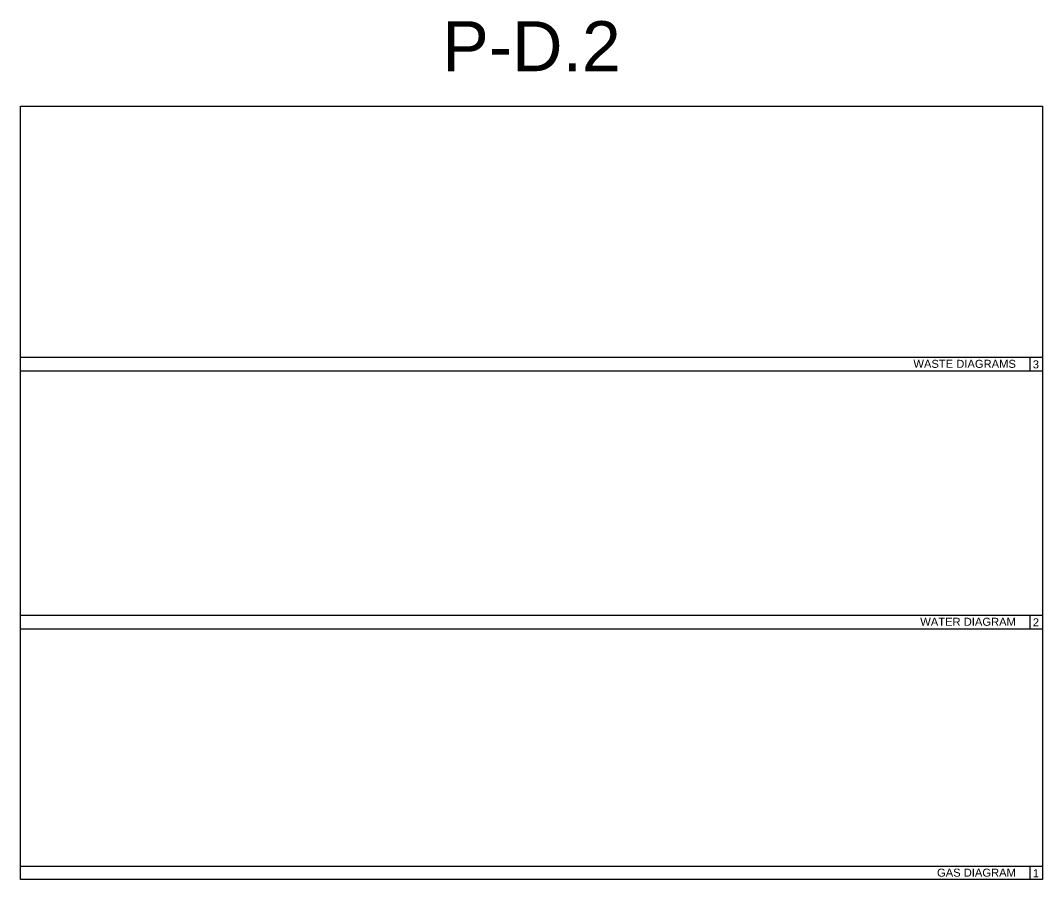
# Model space of a CAD drawing. Extents: x -1750 to 6031, y -1833 to 2182.
# Drawn here: x 250 to 2089, y 251 to 1797 of the extents above; entities that cross this region are included whole.
import ezdxf
from ezdxf.enums import TextEntityAlignment as Align

# ---------------------------------------------------------------- set-up
doc = ezdxf.new("R2010")
doc.units = 0
doc.header["$LTSCALE"] = 24
doc.header["$MEASUREMENT"] = 0
doc.layers.add('GEC_BORDER', color=2, linetype='Continuous')
doc.layers.add('GEC_NO PLOT', color=7, linetype='Continuous', plot=False)
doc.styles.add('A2', font='arial.ttf', dxfattribs={"height": 4.5})
doc.styles.add('TITLE1', font='arial.ttf')

msp = doc.modelspace()

# ---------------------------------------------------------------- linework, layer by layer
at = {"layer": 'GEC_BORDER', "color": 5}
for p, q in [((250.3, 1190.8), (2089.3, 1190.8)), ((2066.4, 1190.8), (2066.4, 1166.6)), ((2066.4, 1190.8), (2066.4, 1166.6)), ((250.3, 1166.6), (2089.3, 1166.6)), ((250.3, 726.5), (2089.3, 726.5)), ((2066.4, 726.5), (2066.4, 702.4)), ((2066.4, 726.5), (2066.4, 702.4)), ((250.3, 702.4), (2089.3, 702.4)), ((250.3, 275), (2089.3, 275)), ((2066.4, 275), (2066.4, 250.9)), ((2066.4, 275), (2066.4, 250.9))]:
    msp.add_line(p, q, dxfattribs=at)
at = {"layer": 'GEC_NO PLOT'}
msp.add_lwpolyline([(250.3, 1642.9), (2089.3, 1642.9), (2089.3, 250.9), (250.3, 250.9)], close=True, dxfattribs=at)

# ---------------------------------------------------------------- texts
at = {"layer": 'GEC_BORDER', "style": 'TITLE1'}
for s, p in [('3', (2077.3, 1178)), ('2', (2077.3, 713.8)), ('1', (2077.3, 262.3))]:
    msp.add_text(s, height=14.4, dxfattribs=at).set_placement(p, align=Align.MIDDLE_CENTER)
at = {"layer": 'GEC_BORDER', "char_height": 14.4, "width": 426.535, "attachment_point": 3, "style": 'TITLE1'}
for s, insert in [('WASTE DIAGRAMS', (2041.3, 1186.2)), ('WATER DIAGRAM', (2041.3, 722)), ('GAS DIAGRAM', (2041.3, 270.5))]:
    msp.add_mtext(s, dxfattribs=dict(at, insert=insert))
at = {"layer": 'GEC_NO PLOT', "insert": (1169.8, 1750.6), "char_height": 90, "width": 720, "attachment_point": 5, "style": 'A2'}
msp.add_mtext('P-D.2', dxfattribs=at)

doc.saveas('drawing.dxf')
